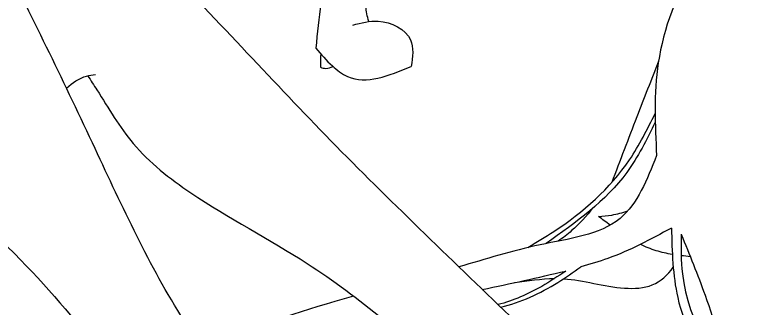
# Model space of a CAD drawing. Header units: inches. Extents: x -573 to 160, y -1 to 711.
# Drawn here: x 2.565 to 4.242, y 1.09 to 1.761 of the extents above; entities that cross this region are included whole.
import ezdxf

# ---------------------------------------------------------------- set-up
doc = ezdxf.new("R2010")
doc.units = ezdxf.units.IN
doc.header["$MEASUREMENT"] = 0
doc.layers.add('HarbyDwg', color=5, linetype='Continuous')

msp = doc.modelspace()

# ---------------------------------------------------------------- linework, layer by layer
at = {"layer": 'HarbyDwg'}
for points, knots in [([(3.57506, 0.67807), (3.53405, 0.6867), (3.40755, 0.69677), (3.25467, 0.76846), (3.07296, 0.8878), (2.90557, 1.11287), (2.73912, 1.48175), (2.5927, 1.78068), (2.49014, 1.98712), (2.43729, 2.05965), (2.34425, 2.1309), (2.23988, 2.09962), (2.13362, 2.06631), (1.9881, 1.8962), (1.86725, 1.70983), (1.74272, 1.55602), (1.69069, 1.4669), (1.84486, 1.26548), (1.90484, 1.08597), (1.9501, 0.95052)], [97.4496114, 97.4496114, 97.4496114, 97.4496114, 109.2533611, 137.0403636, 145.7345839, 174.5152089, 218.8687229, 267.5483722, 274.3319459, 287.9203028, 294.4368994, 307.7917791, 317.1660242, 327.8513597, 372.8477878, 384.3691412, 387.8922881, 402.5905445, 447.7748623, 447.7748623, 447.7748623, 447.7748623]), ([(4.37506, 2.08929), (4.34555, 2.07894), (4.17209, 1.99863), (4.01844, 1.73758), (4.02914, 1.50956), (4.03246, 1.43888)], [113.4670117, 113.4670117, 113.4670117, 113.4670117, 122.7283905, 169.9819231, 191.207973, 191.207973, 191.207973, 191.207973]), ([(4.16101, 0.76977), (4.16484, 0.77325), (4.17586, 0.78325), (4.12802, 0.79764), (4.07809, 0.78713), (3.97898, 0.86058), (3.88837, 0.93546), (3.78926, 0.98058), (3.73927, 1.03091), (3.57691, 1.18924), (3.27825, 1.47239), (2.99296, 1.78935), (2.72216, 2.05329), (2.58219, 1.9886), (2.50958, 1.94709)], [0, 0, 0, 0, 1.2698268, 3.658991, 9.851576, 19.10899, 36.6197749, 46.8802598, 50.8923215, 57.8129535, 115.054477, 172.0028606, 193.3798699, 215.7429425, 215.7429425, 215.7429425, 215.7429425]), ([(2.68324, 1.59357), (2.69766, 1.6052), (2.7179, 1.62045), (2.74271, 1.6236), (2.74958, 1.62448)], [0.5535565, 0.5535565, 0.5535565, 0.5535565, 5.9271351, 7.9829832, 7.9829832, 7.9829832, 7.9829832]), ([(4.03246, 1.43888), (4.01077, 1.38368), (3.9639, 1.26437), (3.7607, 1.24029), (3.6415, 1.20225), (3.58082, 1.18452)], [0, 0, 0, 0, 16.5889611, 35.8511644, 55.066078, 55.066078, 55.066078, 55.066078]), ([(3.8998, 1.30006), (3.91, 1.30075), (3.93294, 1.30233), (3.95488, 1.30867), (3.96693, 1.31287)], [0, 0, 0, 0, 3.0558675, 6.8715527, 6.8715527, 6.8715527, 6.8715527]), ([(4.06864, 1.21301), (4.05596, 1.21511), (4.03074, 1.22048), (4.00715, 1.23022), (3.99554, 1.23599)], [4.1197284, 4.1197284, 4.1197284, 4.1197284, 7.9663711, 11.8984048, 11.8984048, 11.8984048, 11.8984048]), ([(3.82482, 1.17488), (3.80683, 1.16286), (3.75883, 1.13077), (3.70493, 1.10727), (3.67005, 1.09824)], [0, 0, 0, 0, 6.4961404, 17.3304179, 17.3304179, 17.3304179, 17.3304179]), ([(3.67604, 1.09243), (3.72219, 1.10328), (3.78589, 1.13278), (3.84193, 1.17218), (3.85924, 1.18436)], [65.9720243, 65.9720243, 65.9720243, 65.9720243, 80.1890106, 86.5448857, 86.5448857, 86.5448857, 86.5448857]), ([(3.81998, 1.15737), (3.8661, 1.15445), (3.93121, 1.13214), (4.02689, 1.13658), (4.05715, 1.16576), (4.07066, 1.1835)], [11.2783442, 11.2783442, 11.2783442, 11.2783442, 25.3722193, 31.7621057, 38.2472064, 38.2472064, 38.2472064, 38.2472064]), ([(3.33998, 1.11772), (3.32554, 1.11365), (3.20838, 1.08011), (3.09228, 1.04111), (2.99923, 0.9925)], [80.0926486, 80.0926486, 80.0926486, 80.0926486, 84.5624248, 116.3760398, 116.3760398, 116.3760398, 116.3760398])]:
    msp.add_open_spline(points, degree=3, knots=knots, dxfattribs=at)
for points in [[(3.30368, 1.97579), (3.28205, 1.88991), (3.25362, 1.68448)], [(3.37466, 1.74576), (3.36834, 1.78044), (3.40555, 1.85676), (3.42927, 1.91454)], [(3.33831, 1.73739), (3.39641, 1.74652), (3.47017, 1.70347), (3.47148, 1.64281)], [(3.25362, 1.68448), (3.29131, 1.64411), (3.32591, 1.61998), (3.47148, 1.64281)], [(2.31717, 1.66874), (2.339, 1.50127), (2.56471, 1.21475), (2.93858, 0.74935)], [(3.26482, 1.67156), (3.26414, 1.6472), (3.26451, 1.64098)], [(4.0371, 1.65476), (3.98732, 1.52743), (3.92992, 1.37727)], [(3.26451, 1.64098), (3.27657, 1.63843), (3.29314, 1.64247)], [(2.73203, 1.62162), (2.75309, 1.58926), (2.8362, 1.46642), (2.96779, 1.35396), (3.23387, 1.19226), (3.57177, 0.92547)], [(3.73798, 1.22862), (3.79774, 1.26559), (3.97074, 1.42946), (4.02925, 1.53553)], [(4.02952, 1.5156), (3.96451, 1.40043), (3.77998, 1.23776)], [(3.88763, 1.31928), (3.83841, 1.26739), (3.80783, 1.24322)], [(4.06647, 1.27325), (3.92091, 1.2037), (3.85924, 1.18436)], [(4.06647, 1.27325), (4.08083, 1.11452), (4.29812, 0.76981)], [(4.08883, 1.25909), (4.09149, 1.16863), (4.23795, 0.86076)], [(4.08883, 1.25909), (4.14331, 1.12005), (4.21003, 0.92658), (4.23795, 0.86076)]]:
    msp.add_spline(points, degree=3, dxfattribs=at)
for points in [[(3.92641, 1.27996), (3.9175, 1.28655), (3.90865, 1.2933), (3.8998, 1.30006)], [(4.10985, 1.20753), (4.10282, 1.20835), (4.0958, 1.20917), (4.08881, 1.21008)], [(3.63417, 1.13297), (3.69799, 1.14588), (3.76141, 1.16038), (3.82482, 1.17488)], [(3.70755, 1.14846), (3.73823, 1.15303), (3.76891, 1.15759), (3.79913, 1.15789)]]:
    msp.add_open_spline(points, degree=3, dxfattribs=at)

doc.saveas('drawing.dxf')
